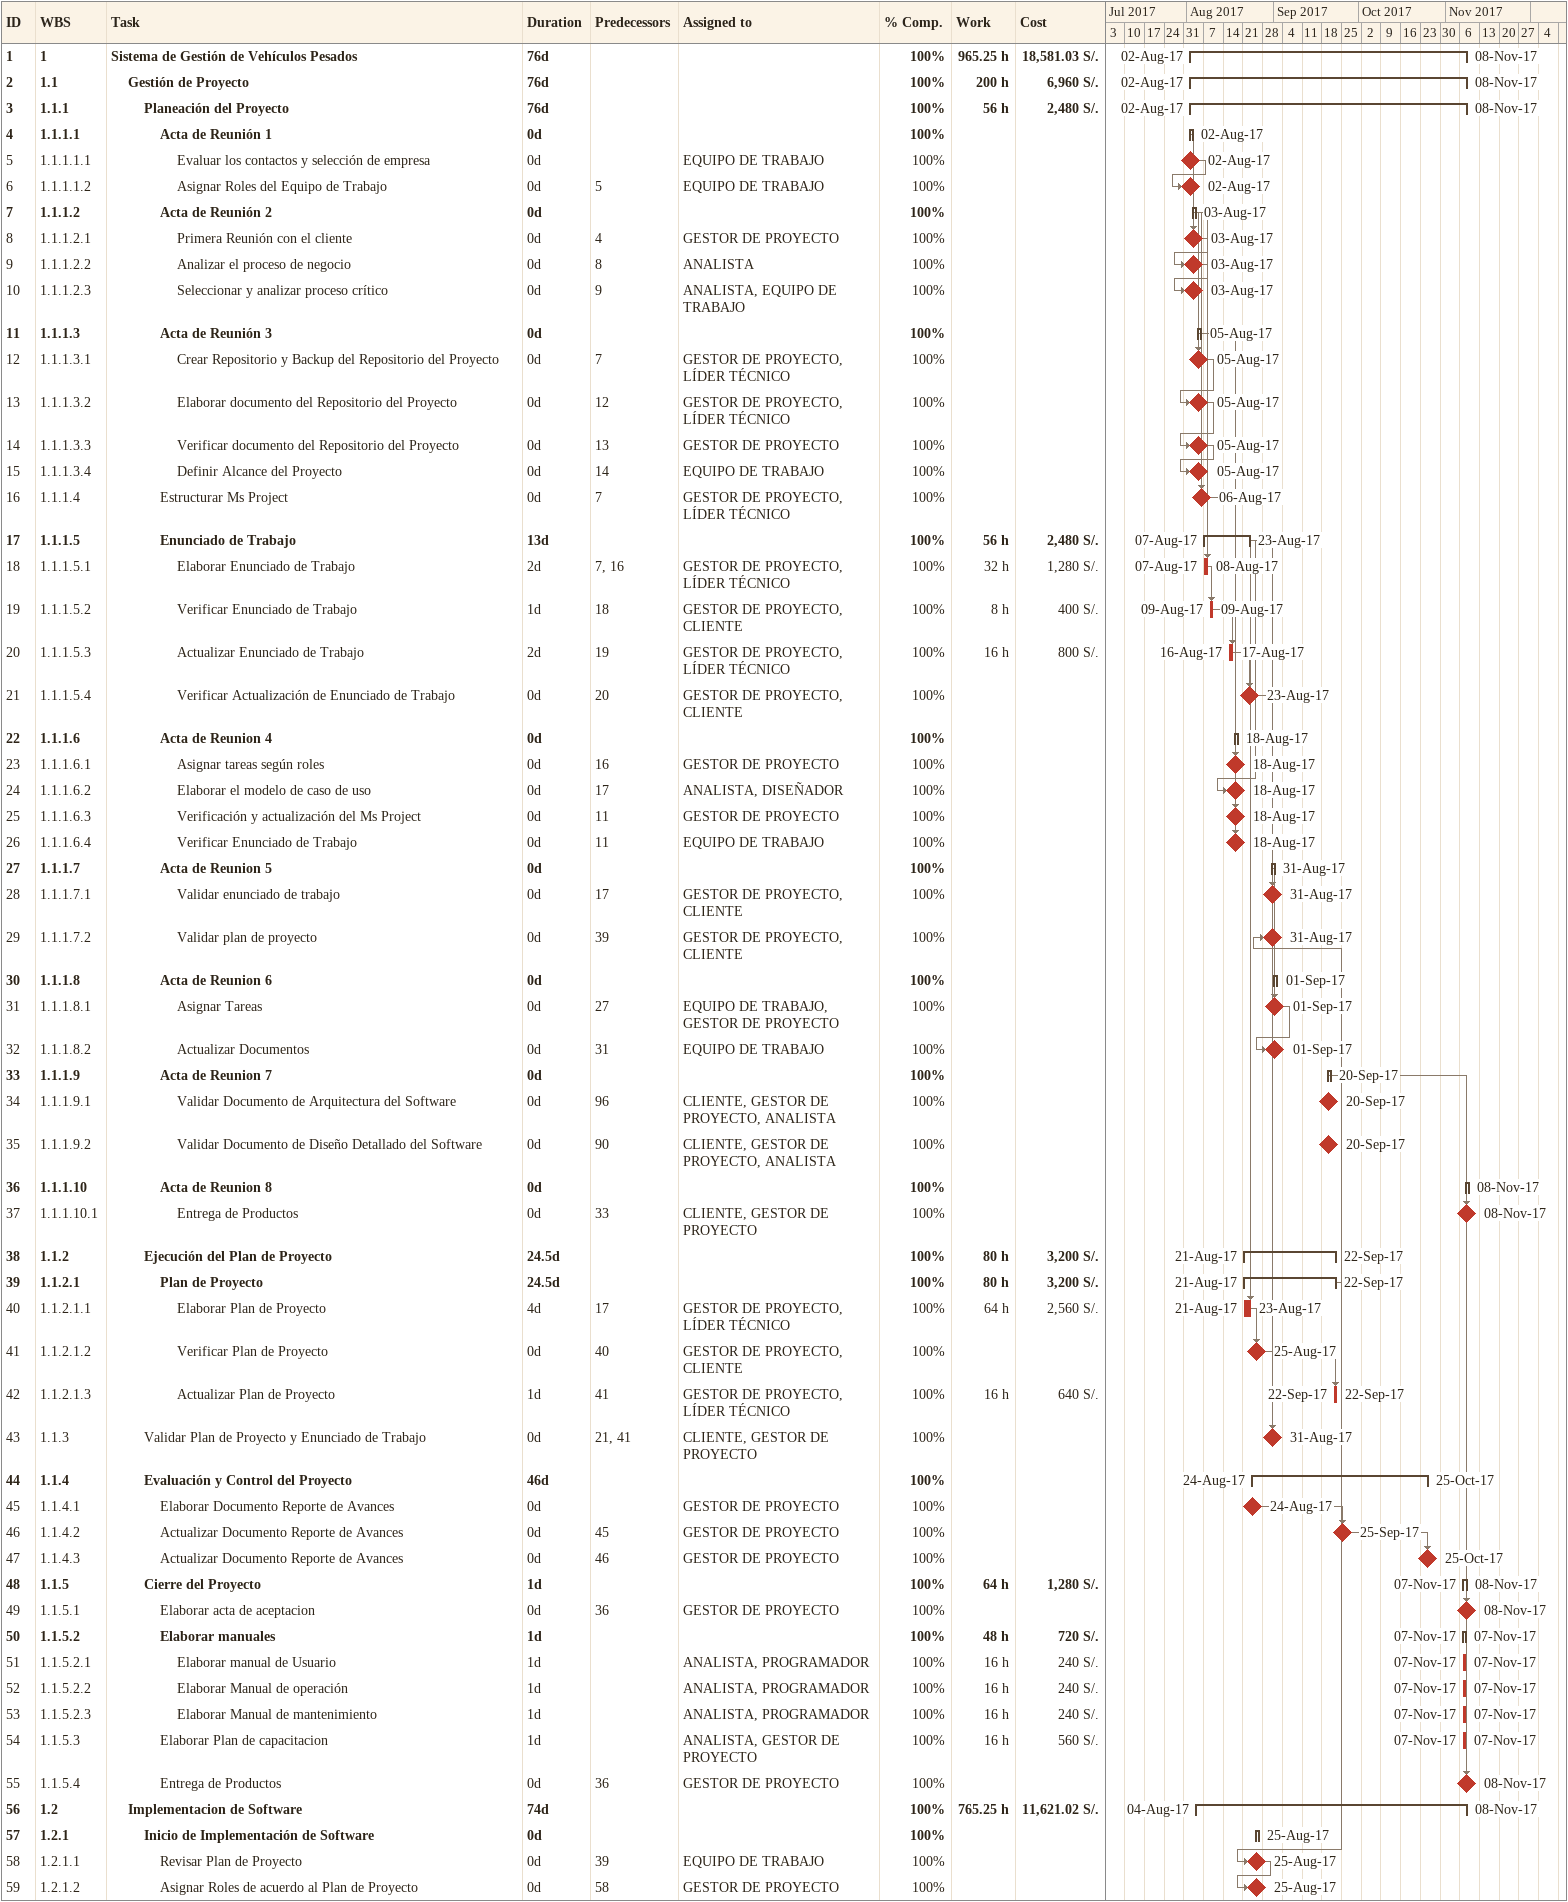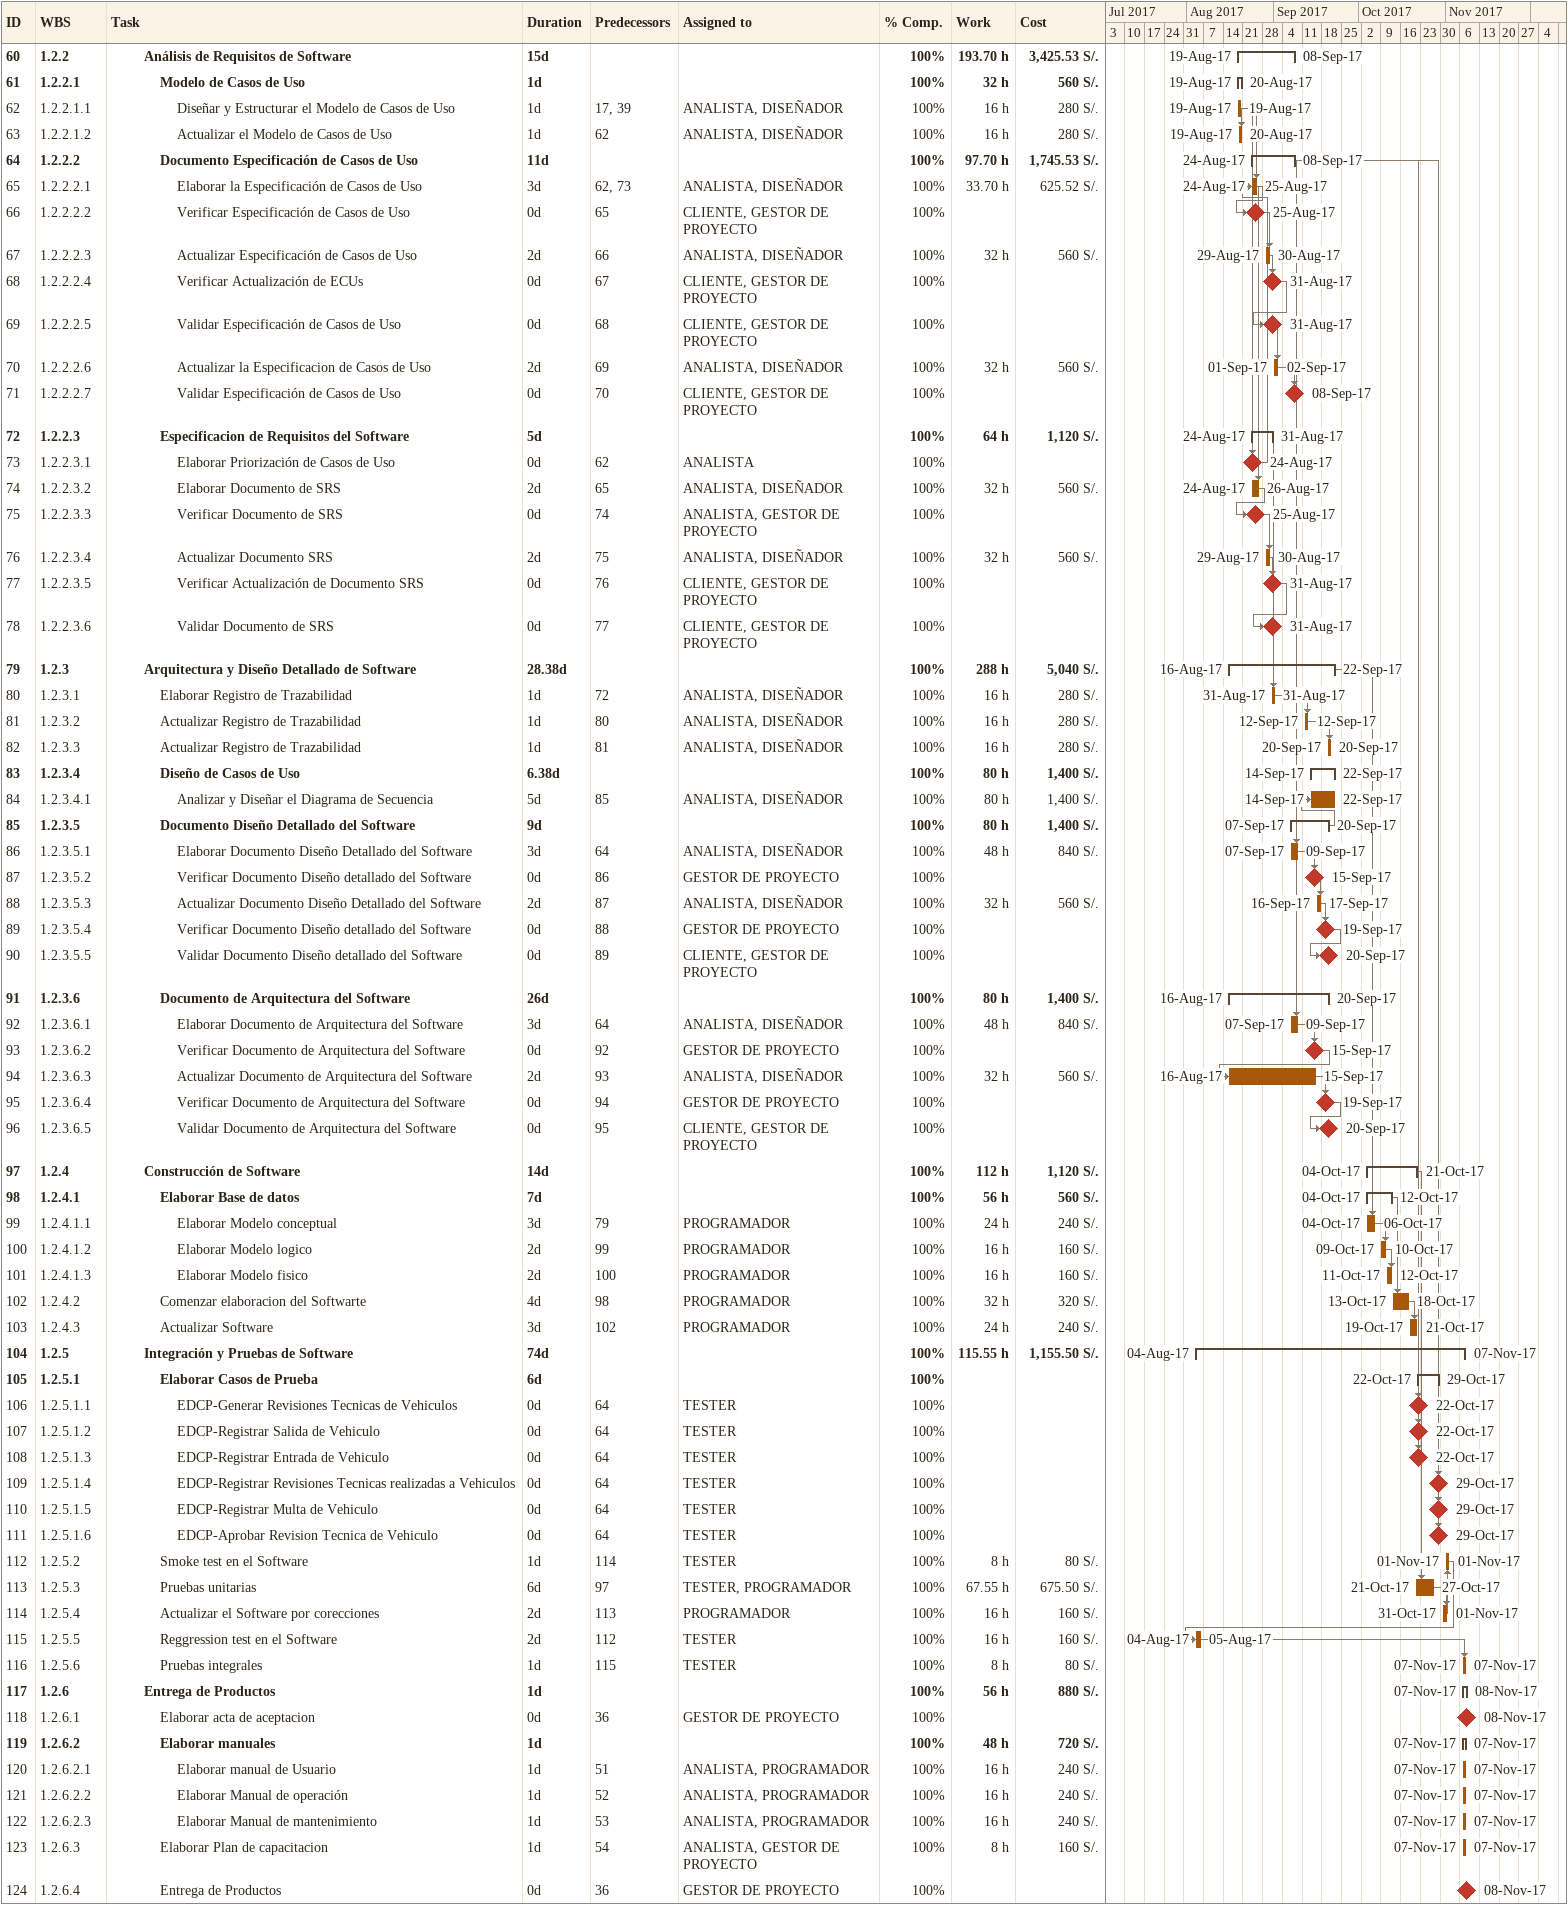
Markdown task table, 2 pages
| ID | WBS | Task | Duration | Start | Finish | Predecessors | Resources | % complete | Work (h) | Cost (S/.) |
|---|---|---|---|---|---|---|---|---|---|---|
| 1 | 1 | **Sistema de Gestión de Vehículos Pesados** | 76d | 2017-08-02 | 2017-11-08 |  |  | 100 | 965.25 | 18581.03 |
| 2 | 1.1 | **Gestión de Proyecto** | 76d | 2017-08-02 | 2017-11-08 |  |  | 100 | 200 | 6960 |
| 3 | 1.1.1 | **Planeación del Proyecto** | 76d | 2017-08-02 | 2017-11-08 |  |  | 100 | 56 | 2480 |
| 4 | 1.1.1.1 | **Acta de Reunión 1** | 0d | 2017-08-02 | 2017-08-02 |  |  | 100 |  |  |
| 5 | 1.1.1.1.1 | Evaluar los contactos y selección de empresa | 0d | 2017-08-02 | 2017-08-02 |  | EQUIPO DE TRABAJO | 100 |  |  |
| 6 | 1.1.1.1.2 | Asignar Roles del Equipo de Trabajo | 0d | 2017-08-02 | 2017-08-02 | 5 | EQUIPO DE TRABAJO | 100 |  |  |
| 7 | 1.1.1.2 | **Acta de Reunión 2** | 0d | 2017-08-03 | 2017-08-03 |  |  | 100 |  |  |
| 8 | 1.1.1.2.1 | Primera Reunión con el cliente | 0d | 2017-08-03 | 2017-08-03 | 4 | GESTOR DE PROYECTO | 100 |  |  |
| 9 | 1.1.1.2.2 | Analizar el proceso de negocio | 0d | 2017-08-03 | 2017-08-03 | 8 | ANALISTA | 100 |  |  |
| 10 | 1.1.1.2.3 | Seleccionar y analizar proceso crítico | 0d | 2017-08-03 | 2017-08-03 | 9 | ANALISTA, EQUIPO DE TRABAJO | 100 |  |  |
| 11 | 1.1.1.3 | **Acta de Reunión 3** | 0d | 2017-08-05 | 2017-08-05 |  |  | 100 |  |  |
| 12 | 1.1.1.3.1 | Crear Repositorio y Backup del Repositorio del Proyecto | 0d | 2017-08-05 | 2017-08-05 | 7 | GESTOR DE PROYECTO, LÍDER TÉCNICO | 100 |  |  |
| 13 | 1.1.1.3.2 | Elaborar documento del Repositorio del Proyecto | 0d | 2017-08-05 | 2017-08-05 | 12 | GESTOR DE PROYECTO, LÍDER TÉCNICO | 100 |  |  |
| 14 | 1.1.1.3.3 | Verificar documento del Repositorio del Proyecto | 0d | 2017-08-05 | 2017-08-05 | 13 | GESTOR DE PROYECTO | 100 |  |  |
| 15 | 1.1.1.3.4 | Definir Alcance del Proyecto | 0d | 2017-08-05 | 2017-08-05 | 14 | EQUIPO DE TRABAJO | 100 |  |  |
| 16 | 1.1.1.4 | Estructurar Ms Project | 0d | 2017-08-06 | 2017-08-06 | 7 | GESTOR DE PROYECTO, LÍDER TÉCNICO | 100 |  |  |
| 17 | 1.1.1.5 | **Enunciado de Trabajo** | 13d | 2017-08-07 | 2017-08-23 |  |  | 100 | 56 | 2480 |
| 18 | 1.1.1.5.1 | Elaborar Enunciado de Trabajo | 2d | 2017-08-07 | 2017-08-08 | 7, 16 | GESTOR DE PROYECTO, LÍDER TÉCNICO | 100 | 32 | 1280 |
| 19 | 1.1.1.5.2 | Verificar Enunciado de Trabajo | 1d | 2017-08-09 | 2017-08-09 | 18 | GESTOR DE PROYECTO, CLIENTE | 100 | 8 | 400 |
| 20 | 1.1.1.5.3 | Actualizar Enunciado de Trabajo | 2d | 2017-08-16 | 2017-08-17 | 19 | GESTOR DE PROYECTO, LÍDER TÉCNICO | 100 | 16 | 800 |
| 21 | 1.1.1.5.4 | Verificar Actualización de Enunciado de Trabajo | 0d | 2017-08-23 | 2017-08-23 | 20 | GESTOR DE PROYECTO, CLIENTE | 100 |  |  |
| 22 | 1.1.1.6 | **Acta de Reunion 4** | 0d | 2017-08-18 | 2017-08-18 |  |  | 100 |  |  |
| 23 | 1.1.1.6.1 | Asignar tareas según roles | 0d | 2017-08-18 | 2017-08-18 | 16 | GESTOR DE PROYECTO | 100 |  |  |
| 24 | 1.1.1.6.2 | Elaborar el modelo de caso de uso | 0d | 2017-08-18 | 2017-08-18 | 17 | ANALISTA, DISEÑADOR | 100 |  |  |
| 25 | 1.1.1.6.3 | Verificación y actualización del Ms Project | 0d | 2017-08-18 | 2017-08-18 | 11 | GESTOR DE PROYECTO | 100 |  |  |
| 26 | 1.1.1.6.4 | Verificar Enunciado de Trabajo | 0d | 2017-08-18 | 2017-08-18 | 11 | EQUIPO DE TRABAJO | 100 |  |  |
| 27 | 1.1.1.7 | **Acta de Reunion 5** | 0d | 2017-08-31 | 2017-08-31 |  |  | 100 |  |  |
| 28 | 1.1.1.7.1 | Validar enunciado de trabajo | 0d | 2017-08-31 | 2017-08-31 | 17 | GESTOR DE PROYECTO, CLIENTE | 100 |  |  |
| 29 | 1.1.1.7.2 | Validar plan de proyecto | 0d | 2017-08-31 | 2017-08-31 | 39 | GESTOR DE PROYECTO, CLIENTE | 100 |  |  |
| 30 | 1.1.1.8 | **Acta de Reunion 6** | 0d | 2017-09-01 | 2017-09-01 |  |  | 100 |  |  |
| 31 | 1.1.1.8.1 | Asignar Tareas | 0d | 2017-09-01 | 2017-09-01 | 27 | EQUIPO DE TRABAJO, GESTOR DE PROYECTO | 100 |  |  |
| 32 | 1.1.1.8.2 | Actualizar Documentos | 0d | 2017-09-01 | 2017-09-01 | 31 | EQUIPO DE TRABAJO | 100 |  |  |
| 33 | 1.1.1.9 | **Acta de Reunion 7** | 0d | 2017-09-20 | 2017-09-20 |  |  | 100 |  |  |
| 34 | 1.1.1.9.1 | Validar Documento de Arquitectura del Software | 0d | 2017-09-20 | 2017-09-20 | 96 | CLIENTE, GESTOR DE PROYECTO, ANALISTA | 100 |  |  |
| 35 | 1.1.1.9.2 | Validar Documento de Diseño Detallado del Software | 0d | 2017-09-20 | 2017-09-20 | 90 | CLIENTE, GESTOR DE PROYECTO, ANALISTA | 100 |  |  |
| 36 | 1.1.1.10 | **Acta de Reunion 8** | 0d | 2017-11-08 | 2017-11-08 |  |  | 100 |  |  |
| 37 | 1.1.1.10.1 | Entrega de Productos | 0d | 2017-11-08 | 2017-11-08 | 33 | CLIENTE, GESTOR DE PROYECTO | 100 |  |  |
| 38 | 1.1.2 | **Ejecución del Plan de Proyecto** | 24.5d | 2017-08-21 | 2017-09-22 |  |  | 100 | 80 | 3200 |
| 39 | 1.1.2.1 | **Plan de Proyecto** | 24.5d | 2017-08-21 | 2017-09-22 |  |  | 100 | 80 | 3200 |
| 40 | 1.1.2.1.1 | Elaborar Plan de Proyecto | 4d | 2017-08-21 | 2017-08-23 | 17 | GESTOR DE PROYECTO, LÍDER TÉCNICO | 100 | 64 | 2560 |
| 41 | 1.1.2.1.2 | Verificar Plan de Proyecto | 0d | 2017-08-25 | 2017-08-25 | 40 | GESTOR DE PROYECTO, CLIENTE | 100 |  |  |
| 42 | 1.1.2.1.3 | Actualizar Plan de Proyecto | 1d | 2017-09-22 | 2017-09-22 | 41 | GESTOR DE PROYECTO, LÍDER TÉCNICO | 100 | 16 | 640 |
| 43 | 1.1.3 | Validar Plan de Proyecto y Enunciado de Trabajo | 0d | 2017-08-31 | 2017-08-31 | 21, 41 | CLIENTE, GESTOR DE PROYECTO | 100 |  |  |
| 44 | 1.1.4 | **Evaluación y Control del Proyecto** | 46d | 2017-08-24 | 2017-10-25 |  |  | 100 |  |  |
| 45 | 1.1.4.1 | Elaborar Documento Reporte de Avances | 0d | 2017-08-24 | 2017-08-24 |  | GESTOR DE PROYECTO | 100 |  |  |
| 46 | 1.1.4.2 | Actualizar Documento Reporte de Avances | 0d | 2017-09-25 | 2017-09-25 | 45 | GESTOR DE PROYECTO | 100 |  |  |
| 47 | 1.1.4.3 | Actualizar Documento Reporte de Avances | 0d | 2017-10-25 | 2017-10-25 | 46 | GESTOR DE PROYECTO | 100 |  |  |
| 48 | 1.1.5 | **Cierre del Proyecto** | 1d | 2017-11-07 | 2017-11-08 |  |  | 100 | 64 | 1280 |
| 49 | 1.1.5.1 | Elaborar acta de aceptacion | 0d | 2017-11-08 | 2017-11-08 | 36 | GESTOR DE PROYECTO | 100 |  |  |
| 50 | 1.1.5.2 | **Elaborar manuales** | 1d | 2017-11-07 | 2017-11-07 |  |  | 100 | 48 | 720 |
| 51 | 1.1.5.2.1 | Elaborar manual de Usuario | 1d | 2017-11-07 | 2017-11-07 |  | ANALISTA, PROGRAMADOR | 100 | 16 | 240 |
| 52 | 1.1.5.2.2 | Elaborar Manual de operación | 1d | 2017-11-07 | 2017-11-07 |  | ANALISTA, PROGRAMADOR | 100 | 16 | 240 |
| 53 | 1.1.5.2.3 | Elaborar Manual de mantenimiento | 1d | 2017-11-07 | 2017-11-07 |  | ANALISTA, PROGRAMADOR | 100 | 16 | 240 |
| 54 | 1.1.5.3 | Elaborar Plan de capacitacion | 1d | 2017-11-07 | 2017-11-07 |  | ANALISTA, GESTOR DE PROYECTO | 100 | 16 | 560 |
| 55 | 1.1.5.4 | Entrega de Productos | 0d | 2017-11-08 | 2017-11-08 | 36 | GESTOR DE PROYECTO | 100 |  |  |
| 56 | 1.2 | **Implementacion de Software** | 74d | 2017-08-04 | 2017-11-08 |  |  | 100 | 765.25 | 11621.02 |
| 57 | 1.2.1 | **Inicio de Implementación de Software** | 0d | 2017-08-25 | 2017-08-25 |  |  | 100 |  |  |
| 58 | 1.2.1.1 | Revisar Plan de Proyecto | 0d | 2017-08-25 | 2017-08-25 | 39 | EQUIPO DE TRABAJO | 100 |  |  |
| 59 | 1.2.1.2 | Asignar Roles de acuerdo al Plan de Proyecto | 0d | 2017-08-25 | 2017-08-25 | 58 | GESTOR DE PROYECTO | 100 |  |  |
| 60 | 1.2.2 | **Análisis de Requisitos de Software** | 15d | 2017-08-19 | 2017-09-08 |  |  | 100 | 193.70 | 3425.53 |
| 61 | 1.2.2.1 | **Modelo de Casos de Uso** | 1d | 2017-08-19 | 2017-08-20 |  |  | 100 | 32 | 560 |
| 62 | 1.2.2.1.1 | Diseñar y Estructurar el Modelo de Casos de Uso | 1d | 2017-08-19 | 2017-08-19 | 17, 39 | ANALISTA, DISEÑADOR | 100 | 16 | 280 |
| 63 | 1.2.2.1.2 | Actualizar el Modelo de Casos de Uso | 1d | 2017-08-19 | 2017-08-20 | 62 | ANALISTA, DISEÑADOR | 100 | 16 | 280 |
| 64 | 1.2.2.2 | **Documento Especificación de Casos de Uso** | 11d | 2017-08-24 | 2017-09-08 |  |  | 100 | 97.70 | 1745.53 |
| 65 | 1.2.2.2.1 | Elaborar la Especificación de Casos de Uso | 3d | 2017-08-24 | 2017-08-25 | 62, 73 | ANALISTA, DISEÑADOR | 100 | 33.70 | 625.52 |
| 66 | 1.2.2.2.2 | Verificar Especificación de Casos de Uso | 0d | 2017-08-25 | 2017-08-25 | 65 | CLIENTE, GESTOR DE PROYECTO | 100 |  |  |
| 67 | 1.2.2.2.3 | Actualizar Especificación de Casos de Uso | 2d | 2017-08-29 | 2017-08-30 | 66 | ANALISTA, DISEÑADOR | 100 | 32 | 560 |
| 68 | 1.2.2.2.4 | Verificar Actualización de ECUs | 0d | 2017-08-31 | 2017-08-31 | 67 | CLIENTE, GESTOR DE PROYECTO | 100 |  |  |
| 69 | 1.2.2.2.5 | Validar Especificación de Casos de Uso | 0d | 2017-08-31 | 2017-08-31 | 68 | CLIENTE, GESTOR DE PROYECTO | 100 |  |  |
| 70 | 1.2.2.2.6 | Actualizar la Especificacion de Casos de Uso | 2d | 2017-09-01 | 2017-09-02 | 69 | ANALISTA, DISEÑADOR | 100 | 32 | 560 |
| 71 | 1.2.2.2.7 | Validar Especificación de Casos de Uso | 0d | 2017-09-08 | 2017-09-08 | 70 | CLIENTE, GESTOR DE PROYECTO | 100 |  |  |
| 72 | 1.2.2.3 | **Especificacion de Requisitos del Software** | 5d | 2017-08-24 | 2017-08-31 |  |  | 100 | 64 | 1120 |
| 73 | 1.2.2.3.1 | Elaborar Priorización de Casos de Uso | 0d | 2017-08-24 | 2017-08-24 | 62 | ANALISTA | 100 |  |  |
| 74 | 1.2.2.3.2 | Elaborar Documento de SRS | 2d | 2017-08-24 | 2017-08-26 | 65 | ANALISTA, DISEÑADOR | 100 | 32 | 560 |
| 75 | 1.2.2.3.3 | Verificar Documento de SRS | 0d | 2017-08-25 | 2017-08-25 | 74 | ANALISTA, GESTOR DE PROYECTO | 100 |  |  |
| 76 | 1.2.2.3.4 | Actualizar Documento SRS | 2d | 2017-08-29 | 2017-08-30 | 75 | ANALISTA, DISEÑADOR | 100 | 32 | 560 |
| 77 | 1.2.2.3.5 | Verificar Actualización de Documento SRS | 0d | 2017-08-31 | 2017-08-31 | 76 | CLIENTE, GESTOR DE PROYECTO | 100 |  |  |
| 78 | 1.2.2.3.6 | Validar Documento de SRS | 0d | 2017-08-31 | 2017-08-31 | 77 | CLIENTE, GESTOR DE PROYECTO | 100 |  |  |
| 79 | 1.2.3 | **Arquitectura y Diseño Detallado de Software** | 28.38d | 2017-08-16 | 2017-09-22 |  |  | 100 | 288 | 5040 |
| 80 | 1.2.3.1 | Elaborar Registro de Trazabilidad | 1d | 2017-08-31 | 2017-08-31 | 72 | ANALISTA, DISEÑADOR | 100 | 16 | 280 |
| 81 | 1.2.3.2 | Actualizar Registro de Trazabilidad | 1d | 2017-09-12 | 2017-09-12 | 80 | ANALISTA, DISEÑADOR | 100 | 16 | 280 |
| 82 | 1.2.3.3 | Actualizar Registro de Trazabilidad | 1d | 2017-09-20 | 2017-09-20 | 81 | ANALISTA, DISEÑADOR | 100 | 16 | 280 |
| 83 | 1.2.3.4 | **Diseño de Casos de Uso** | 6.38d | 2017-09-14 | 2017-09-22 |  |  | 100 | 80 | 1400 |
| 84 | 1.2.3.4.1 | Analizar y Diseñar el Diagrama de Secuencia | 5d | 2017-09-14 | 2017-09-22 | 85 | ANALISTA, DISEÑADOR | 100 | 80 | 1400 |
| 85 | 1.2.3.5 | **Documento Diseño Detallado del Software** | 9d | 2017-09-07 | 2017-09-20 |  |  | 100 | 80 | 1400 |
| 86 | 1.2.3.5.1 | Elaborar Documento Diseño Detallado del Software | 3d | 2017-09-07 | 2017-09-09 | 64 | ANALISTA, DISEÑADOR | 100 | 48 | 840 |
| 87 | 1.2.3.5.2 | Verificar Documento Diseño detallado del Software | 0d | 2017-09-15 | 2017-09-15 | 86 | GESTOR DE PROYECTO | 100 |  |  |
| 88 | 1.2.3.5.3 | Actualizar Documento Diseño Detallado del Software | 2d | 2017-09-16 | 2017-09-17 | 87 | ANALISTA, DISEÑADOR | 100 | 32 | 560 |
| 89 | 1.2.3.5.4 | Verificar Documento Diseño detallado del Software | 0d | 2017-09-19 | 2017-09-19 | 88 | GESTOR DE PROYECTO | 100 |  |  |
| 90 | 1.2.3.5.5 | Validar Documento Diseño detallado del Software | 0d | 2017-09-20 | 2017-09-20 | 89 | CLIENTE, GESTOR DE PROYECTO | 100 |  |  |
| 91 | 1.2.3.6 | **Documento de Arquitectura del Software** | 26d | 2017-08-16 | 2017-09-20 |  |  | 100 | 80 | 1400 |
| 92 | 1.2.3.6.1 | Elaborar Documento de Arquitectura del Software | 3d | 2017-09-07 | 2017-09-09 | 64 | ANALISTA, DISEÑADOR | 100 | 48 | 840 |
| 93 | 1.2.3.6.2 | Verificar Documento de Arquitectura del Software | 0d | 2017-09-15 | 2017-09-15 | 92 | GESTOR DE PROYECTO | 100 |  |  |
| 94 | 1.2.3.6.3 | Actualizar Documento de Arquitectura del Software | 2d | 2017-08-16 | 2017-09-15 | 93 | ANALISTA, DISEÑADOR | 100 | 32 | 560 |
| 95 | 1.2.3.6.4 | Verificar Documento de Arquitectura del Software | 0d | 2017-09-19 | 2017-09-19 | 94 | GESTOR DE PROYECTO | 100 |  |  |
| 96 | 1.2.3.6.5 | Validar Documento de Arquitectura del Software | 0d | 2017-09-20 | 2017-09-20 | 95 | CLIENTE, GESTOR DE PROYECTO | 100 |  |  |
| 97 | 1.2.4 | **Construcción de Software** | 14d | 2017-10-04 | 2017-10-21 |  |  | 100 | 112 | 1120 |
| 98 | 1.2.4.1 | **Elaborar Base de datos** | 7d | 2017-10-04 | 2017-10-12 |  |  | 100 | 56 | 560 |
| 99 | 1.2.4.1.1 | Elaborar Modelo conceptual | 3d | 2017-10-04 | 2017-10-06 | 79 | PROGRAMADOR | 100 | 24 | 240 |
| 100 | 1.2.4.1.2 | Elaborar Modelo logico | 2d | 2017-10-09 | 2017-10-10 | 99 | PROGRAMADOR | 100 | 16 | 160 |
| 101 | 1.2.4.1.3 | Elaborar Modelo fisico | 2d | 2017-10-11 | 2017-10-12 | 100 | PROGRAMADOR | 100 | 16 | 160 |
| 102 | 1.2.4.2 | Comenzar elaboracion del Softwarte | 4d | 2017-10-13 | 2017-10-18 | 98 | PROGRAMADOR | 100 | 32 | 320 |
| 103 | 1.2.4.3 | Actualizar Software | 3d | 2017-10-19 | 2017-10-21 | 102 | PROGRAMADOR | 100 | 24 | 240 |
| 104 | 1.2.5 | **Integración y Pruebas de Software** | 74d | 2017-08-04 | 2017-11-07 |  |  | 100 | 115.55 | 1155.50 |
| 105 | 1.2.5.1 | **Elaborar Casos de Prueba** | 6d | 2017-10-22 | 2017-10-29 |  |  | 100 |  |  |
| 106 | 1.2.5.1.1 | EDCP-Generar Revisiones Tecnicas de Vehiculos | 0d | 2017-10-22 | 2017-10-22 | 64 | TESTER | 100 |  |  |
| 107 | 1.2.5.1.2 | EDCP-Registrar Salida de Vehiculo | 0d | 2017-10-22 | 2017-10-22 | 64 | TESTER | 100 |  |  |
| 108 | 1.2.5.1.3 | EDCP-Registrar Entrada de Vehiculo | 0d | 2017-10-22 | 2017-10-22 | 64 | TESTER | 100 |  |  |
| 109 | 1.2.5.1.4 | EDCP-Registrar Revisiones Tecnicas realizadas a Vehiculos | 0d | 2017-10-29 | 2017-10-29 | 64 | TESTER | 100 |  |  |
| 110 | 1.2.5.1.5 | EDCP-Registrar Multa de Vehiculo | 0d | 2017-10-29 | 2017-10-29 | 64 | TESTER | 100 |  |  |
| 111 | 1.2.5.1.6 | EDCP-Aprobar Revision Tecnica de Vehiculo | 0d | 2017-10-29 | 2017-10-29 | 64 | TESTER | 100 |  |  |
| 112 | 1.2.5.2 | Smoke test en el Software | 1d | 2017-11-01 | 2017-11-01 | 114 | TESTER | 100 | 8 | 80 |
| 113 | 1.2.5.3 | Pruebas unitarias | 6d | 2017-10-21 | 2017-10-27 | 97 | TESTER, PROGRAMADOR | 100 | 67.55 | 675.50 |
| 114 | 1.2.5.4 | Actualizar el Software por corecciones | 2d | 2017-10-31 | 2017-11-01 | 113 | PROGRAMADOR | 100 | 16 | 160 |
| 115 | 1.2.5.5 | Reggression test en el Software | 2d | 2017-08-04 | 2017-08-05 | 112 | TESTER | 100 | 16 | 160 |
| 116 | 1.2.5.6 | Pruebas integrales | 1d | 2017-11-07 | 2017-11-07 | 115 | TESTER | 100 | 8 | 80 |
| 117 | 1.2.6 | **Entrega de Productos** | 1d | 2017-11-07 | 2017-11-08 |  |  | 100 | 56 | 880 |
| 118 | 1.2.6.1 | Elaborar acta de aceptacion | 0d | 2017-11-08 | 2017-11-08 | 36 | GESTOR DE PROYECTO | 100 |  |  |
| 119 | 1.2.6.2 | **Elaborar manuales** | 1d | 2017-11-07 | 2017-11-07 |  |  | 100 | 48 | 720 |
| 120 | 1.2.6.2.1 | Elaborar manual de Usuario | 1d | 2017-11-07 | 2017-11-07 | 51 | ANALISTA, PROGRAMADOR | 100 | 16 | 240 |
| 121 | 1.2.6.2.2 | Elaborar Manual de operación | 1d | 2017-11-07 | 2017-11-07 | 52 | ANALISTA, PROGRAMADOR | 100 | 16 | 240 |
| 122 | 1.2.6.2.3 | Elaborar Manual de mantenimiento | 1d | 2017-11-07 | 2017-11-07 | 53 | ANALISTA, PROGRAMADOR | 100 | 16 | 240 |
| 123 | 1.2.6.3 | Elaborar Plan de capacitacion | 1d | 2017-11-07 | 2017-11-07 | 54 | ANALISTA, GESTOR DE PROYECTO | 100 | 8 | 160 |
| 124 | 1.2.6.4 | Entrega de Productos | 0d | 2017-11-08 | 2017-11-08 | 36 | GESTOR DE PROYECTO | 100 |  |  |
